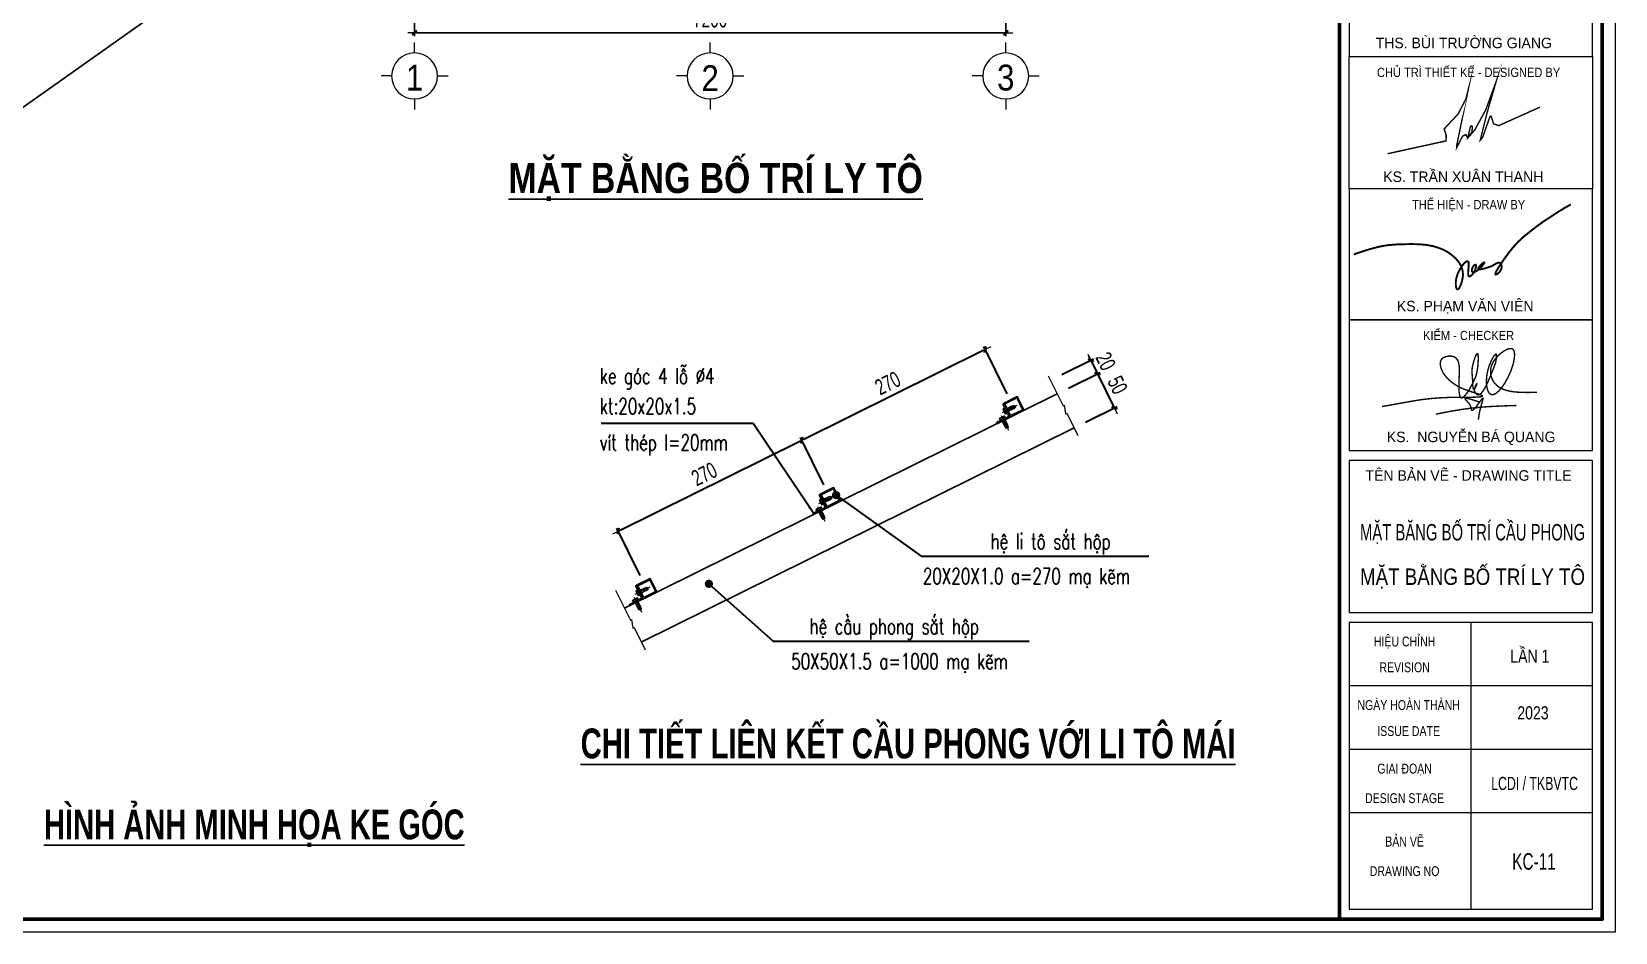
# Model space of a CAD drawing. Header units: millimetres. Extents: x -182770 to 489476, y -561170 to -280028.
# Drawn here: x 247589 to 266876, y -536349 to -525383 of the extents above; entities that cross this region are included whole.
import ezdxf
from ezdxf.enums import TextEntityAlignment as Align

# ---------------------------------------------------------------- set-up
doc = ezdxf.new("R2010")
doc.units = ezdxf.units.MM
doc.header["$MEASUREMENT"] = 0
doc.header["$PDMODE"] = 32
doc.linetypes.add('HIDDEN', pattern=[0.375, 0.25, -0.125])
doc.layers.get('Defpoints').update_dxf_attribs({"color": 1})
for name, color, linetype, lineweight in [('Dim', 252, 'Continuous', 13), ('Khungten_LCDI', 7, 'Continuous', 5), ('LC Dim', 8, 'Continuous', 18), ('LC Hatch', 252, 'Continuous', 9), ('LC ISO', 153, 'Continuous', 13), ('LC MANH DUT', 35, 'HIDDEN', 5), ('LC Net dam 1', 30, 'Continuous', 30), ('LC Net manh', 133, 'Continuous', 5), ('LC Net thay', 63, 'Continuous', 25), ('LC Text1', 3, 'Continuous', 20), ('LC Text2', 7, 'Continuous', 25)]:
    doc.layers.add(name, color=color, linetype=linetype, lineweight=lineweight)
doc.layers.add('KCS_Plotter', color=11, linetype='Continuous', plot=False)
doc.styles.add('HOATBIF', font='hoatbif.shx', dxfattribs={"width": 0.7})
doc.styles.add('Khungten', font='VHAVAN.TTF', dxfattribs={"width": 0.9, "height": 5000})
doc.styles.add('LC 1', font='VHAVANB.TTF')
doc.styles.add('LC 3', font='vnsimli.shx', dxfattribs={"width": 0.75})
doc.styles.add('LC3', font='VHARIALB.TTF', dxfattribs={"width": 0.8})
doc.styles.add('romans.shx', font='romans.shx', dxfattribs={"width": 0.7, "bigfont": 'vns.shx'})
doc.styles.add('Title', font='VHBLACK.TTF', dxfattribs={"width": 0.8})
doc.styles.add('VNAVANTH', font='VHAVANB.TTF', dxfattribs={"width": 0.6})
doc.dimstyles.new('1-100', dxfattribs={"dimscale": 100, "dimtxt": 2.5, "dimasz": 0.35, "dimexe": 0.5, "dimexo": 0, "dimgap": 0.8, "dimtad": 1, "dimdec": 0, "dimzin": 0, "dimdsep": 46, "dimtxsty": 'HOATBIF', "dimblk1": 'DOT', "dimblk2": 'DOT', "dimsah": 1, "dimcen": -1, "dimdle": 1, "dimclrd": 256, "dimclre": 256, "dimclrt": 4, "dimadec": 3, "dimazin": 2, "dimtfac": 0.333333, "dimtdec": 0, "dimtix": 1, "dimtmove": 2, "dimatfit": 3, "dimldrblk": 'DOT', "dimfxl": 1, "dimtvp": 0.833333, "dimtolj": 1, "dimtzin": 0, "dimarcsym": 0})
doc.dimstyles.new('Copy of 1-100 mat bang', dxfattribs={"dimscale": 130, "dimtxt": 2.5, "dimasz": 0.35, "dimexe": 0.5, "dimexo": 0, "dimgap": 0.8, "dimtad": 1, "dimdec": 0, "dimzin": 0, "dimdsep": 46, "dimtxsty": 'HOATBIF', "dimblk1": 'DOT', "dimblk2": 'DOT', "dimsah": 1, "dimcen": -1, "dimdle": 1, "dimclrd": 256, "dimclre": 256, "dimclrt": 4, "dimadec": 3, "dimazin": 2, "dimtfac": 0.333333, "dimtdec": 0, "dimtix": 1, "dimtmove": 2, "dimatfit": 3, "dimldrblk": 'DOT', "dimfxl": 1, "dimtvp": 0.833333, "dimtolj": 1, "dimtzin": 0, "dimarcsym": 0})
doc.dimstyles.new('D100X10', dxfattribs={"dimscale": 100, "dimtxt": 2.5, "dimasz": 1.2, "dimexe": 1, "dimexo": 0, "dimgap": 0.5, "dimtad": 1, "dimdec": 0, "dimlfac": 0.1, "dimzin": 0, "dimdsep": 46, "dimtxsty": 'romans.shx', "dimblk": 'ARCHTICK', "dimcen": 0.09, "dimdle": 1, "dimclrd": 8, "dimclre": 8, "dimclrt": 3, "dimadec": 0, "dimazin": 0, "dimtfac": 1, "dimtdec": 0, "dimtmove": 0, "dimatfit": 3, "dimfxl": 1, "dimtolj": 1, "dimtzin": 0, "dimarcsym": 0})
doc.dimstyles.new('DIM CHUAN', dxfattribs={"dimscale": 60, "dimtxt": 2.5, "dimasz": 0.35, "dimexe": 0.5, "dimexo": 0, "dimgap": 0.8, "dimtad": 1, "dimdec": 0, "dimzin": 0, "dimdsep": 46, "dimtxsty": 'HOATBIF', "dimblk1": 'DOT', "dimblk2": 'DOT', "dimsah": 1, "dimcen": -1, "dimdle": 1, "dimclrd": 256, "dimclre": 256, "dimclrt": 4, "dimadec": 3, "dimazin": 2, "dimtfac": 0.333333, "dimtdec": 0, "dimtix": 1, "dimtmove": 2, "dimatfit": 3, "dimldrblk": 'DOT', "dimfxl": 1, "dimtvp": 0.833333, "dimtolj": 1, "dimtzin": 0, "dimarcsym": 0})

# ---------------------------------------------------------------- blocks, each defined once
blk = doc.blocks.new('NGUYEN BA QUANG')
at = {"layer": 'LC ISO', "const_width": 54}
for points in [[(-3416, -557, -0.001023), (-2231, -345, -0.008385), (-1869, -289, -0.026114), (-905, -212, -0.007166), (-491, -205, 0.001773), (-49, -203, 0.009736), (200, -197, 0.025773), (331, -186, 0.054465), (383, -173, 0.09183), (397, -166, 0.386262), (399, -152, 0.129793), (379, -135, 0.036801), (321, -108, 0.016128), (184, -59, -0.006736), (-183, 62, -0.023924), (-416, 154, -0.046785), (-684, 310, -0.041509), (-918, 503, -0.092678), (-1136, 813, -0.077778), (-1199, 1035, -0.070106), (-1196, 1141, -0.201572), (-1106, 1286, -0.091887), (-982, 1343, -0.118851), (-732, 1351, -0.227561), (-543, 1208, -0.055716), (-508, 1121, -0.035741), (-487, 1019, -0.022757), (-478, 904, -0.018678), (-477, 714, 0.005361), (-493, 294, 0.022501), (-487, 25, 0.024956), (-474, -85, 0.051878), (-451, -169, 0.084004), (-427, -209, 0.302699), (-372, -224, 0.091028), (-331, -204, 0.045769), (-285, -164, 0.031407), (-218, -87, 0.026473), (-114, 66, 0.038878), (124, 530, 0.063388), (207, 831, 0.030377), (243, 1236, 0.019395), (241, 1350, 0.050857), (231, 1429, 0.089259), (221, 1451, 0.446193), (202, 1454, 0.08967), (185, 1438, 0.048315), (156, 1388, 0.024568), (114, 1288, 0.037087), (24, 971, 0.06811), (7, 722, 0.007404), (19, 571, -0.009821), (27, 442, 0.013775), (38, 214, 0.023991), (46, 154, 0.068642), (58, 113, 0.168495), (71, 99, 0.190472), (82, 99, 0.135753), (102, 116, 0.042547), (133, 165, 0.037247), (185, 280, 0.083462), (192, 310, 0.752396), (189, 311, 0.077103), (170, 286, 0.067778), (106, 135, 0.079642), (97, 52, 0.07615), (107, 12, 0.090818), (168, -77, 0.162992), (233, -111, 0.134535), (287, -101, 0.046135), (315, -85, 0.0589), (372, -33, 0.033446), (431, 44, 0.020493), (492, 142, 0.018931), (584, 325, 0.012315), (712, 617, 0.006262), (906, 1114)], [(906, 1114, 0.006821), (929, 1272, 0.011774), (937, 1340, 0.026266), (938, 1394, 0.052103), (935, 1423, 0.076783), (930, 1436, 0.163971), (923, 1442, 0.170042), (914, 1442, 0.080479), (902, 1436, 0.05585), (881, 1417, 0.031056), (847, 1375, 0.025203), (791, 1286, 0.116129), (556, 476, 0.061974), (575, 166, 0.045365), (610, 47, 0.070676), (660, -41, 0.091415), (710, -86, 0.146905), (783, -104, 0.068448), (833, -95, 0.049636), (885, -72, 0.053986), (978, -6, 0.029209), (1056, 69, 0.021304), (1134, 162, 0.025491), (1250, 329, 0.068873), (1561, 1027, 0.01773), (1596, 1171, 0.037697), (1624, 1368, 0.029037), (1623, 1453, 0.04288), (1613, 1525, 0.066726), (1590, 1583, 0.100495), (1556, 1623, 0.111871), (1508, 1644, 0.054631), (1469, 1647, 0.041179), (1426, 1643, 0.04561), (1355, 1623, 0.04967), (1225, 1558, 0.109429), (829, 1164, 0.05047), (753, 1012, 0.368126), (1079, 156, 0.040655), (1223, 90, 0.031441), (1383, 42, 0.023503), (1557, 9, 0.017084), (1742, -10, 0.011936), (1936, -19, 0.009133), (2206, -21, 0.002915), (2480, -16)], [(-1368, -847, -0.004051), (-800, -737, -0.026384), (342, -582, -0.006339), (726, -556, -0.004215), (1111, -537, -0.002629), (1689, -517)], [(274, -380, 0.002584), (99, -322, 0.004829), (-9, -289, 0.009549), (-104, -262, 0.02019), (-180, -245, 0.020391), (-210, -242, 0.037792), (-233, -241, 0.083891), (-249, -244, 0.129866), (-256, -250, 0.170647), (-258, -257, 0.074142), (-257, -264, 0.04333), (-253, -271, 0.038982), (-240, -290, 0.018381), (-209, -327, -0.006145), (-155, -388, -0.017161), (-112, -442, -0.029179), (-72, -502, -0.056277), (-39, -577, -0.025416), (-31, -610, -0.003247), (-24, -652, 0.033316), (-18, -677, 0.055631), (-12, -689, 0.087521), (-5, -698, 0.15828), (8, -703, 0.07777), (18, -702, 0.051495), (30, -698, 0.04838), (50, -685, 0.02792), (72, -667, 0.021215), (104, -635, 0.012757), (138, -596, 0.011354), (192, -528, 0.005945), (265, -430, -0.007904), (360, -301, -0.011483), (384, -270, -0.027823), (404, -249, -0.066961), (415, -240, -0.123545), (420, -238, -0.248584), (424, -240, -0.12084), (426, -246, -0.064597), (426, -260, -0.027008), (421, -289, -0.011306), (411, -326, -0.007085), (384, -419, 0.007773), (340, -569, 0.03162), (266, -923, 0.004795), (248, -1055)]]:
    blk.add_lwpolyline(points, format="xyb", dxfattribs=at)
blk = doc.blocks.new('lcdi fix')
at = {"layer": 'Defpoints', "lineweight": 0}
blk.add_lwpolyline([(-1200, -14850), (-1200, 14850), (40800, 14850), (40800, -14850)], close=True, dxfattribs=at)
at = {"layer": 'Khungten_LCDI', "color": 5, "lineweight": 60}
blk.add_line((36600, 14650), (36600, -14650), dxfattribs=at)
at = {"layer": 'Khungten_LCDI', "color": 5, "lineweight": 25}
blk.add_line((40600, -14650), (40600, 14650), dxfattribs=at)
at = {"layer": 'Khungten_LCDI', "color": 9, "lineweight": 15}
for p, q in [((38600, -10133), (38600, -14500)), ((40450, -11100), (36750, -11100)), ((40450, -12067), (36750, -12067)), ((40450, -13033), (36750, -13033))]:
    blk.add_line(p, q, dxfattribs=at)
at = {"layer": 'Khungten_LCDI', "color": 5, "lineweight": 60}
blk.add_lwpolyline([(0, -14650), (0, 14650), (40600, 14650), (40600, -14650)], close=True, dxfattribs=at)
at = {"layer": 'Khungten_LCDI', "color": 9, "lineweight": 15}
for points in [[(36750, -1522), (40450, -1522), (40450, 446), (36750, 446)], [(36750, -1522), (40450, -1522), (40450, -3535), (36750, -3535)], [(36750, -5526), (40450, -5526), (40450, -3535), (36750, -3535)], [(36750, -7517), (40450, -7517), (40450, -5526), (36750, -5526)], [(36750, -9983), (40450, -9983), (40450, -7667), (36750, -7667)], [(36750, -14500), (40450, -14500), (40450, -10133), (36750, -10133)]]:
    blk.add_lwpolyline(points, close=True, dxfattribs=at)
at = {"layer": 'LC ISO', "const_width": 21.6}
for points in [[(38223, -2819), (38225, -2715), (38194, -2623), (38407, -2395), (38524, -2170), (38559, -2033), (38386, -2871), (38384, -2907), (38424, -2831), (38475, -2733), (38525, -2708), (38553, -2761), (38616, -2673), (38625, -2590), (38611, -2575), (38594, -2590), (38553, -2761), (38659, -2641), (38828, -2331), (38987, -1897), (38850, -2368), (38749, -2773), (38744, -2793), (38781, -2750), (38891, -2436), (38910, -2429), (38947, -2545), (39023, -2573), (39655, -2290)], [(37333, -3000), (38223, -2805)]]:
    blk.add_lwpolyline(points, dxfattribs=at)
at = {"layer": 'LC ISO', "const_width": 29.4}
blk.add_lwpolyline([(36820, -4532, -0.005589), (36989, -4475, -0.022453), (37203, -4416, -0.038343), (37420, -4384, -0.012299), (37598, -4377, -0.014061), (37778, -4377, -0.032435), (37955, -4393, -0.065887), (38169, -4456, -0.127402), (38414, -4647, -0.217203), (38474, -4901, -0.056046), (38441, -5010, -0.054981), (38419, -5051, -0.074917), (38408, -5062, -0.192631), (38398, -5066, -0.190426), (38389, -5060, -0.079856), (38381, -5046, -0.067464), (38372, -5000, -0.089823), (38386, -4872, -0.10427), (38491, -4676, -0.05658), (38522, -4647, -0.102761), (38543, -4637, -0.411767), (38565, -4649, -0.072182), (38568, -4664, -0.042063), (38568, -4712, 0.006515), (38560, -4797, 0.050846), (38561, -4843, 0.084642), (38565, -4859, 0.316888), (38580, -4867, 0.10557), (38595, -4862, 0.079173), (38621, -4840, 0.148897), (38679, -4718, 0.074472), (38679, -4697, 0.295229), (38672, -4687, 0.15701), (38666, -4688, 0.097298), (38650, -4700, 0.165018), (38616, -4769, 0.085117), (38617, -4789, 0.384735), (38637, -4804, 0.083003), (38655, -4801, 0.044183), (38675, -4792, 0.048448), (38722, -4759, 0.055197), (38788, -4688, 0.06223), (38806, -4659, 0.356145), (38806, -4653, 0.296448), (38800, -4654, 0.057996), (38762, -4684, 0.048541), (38723, -4728, 0.086608), (38714, -4746, 0.314867), (38717, -4757, 0.149234), (38731, -4761, 0.047589), (38753, -4759, 0.030742), (38810, -4746, 0.010919), (38888, -4722, 0.058476), (38947, -4694, -0.021304), (38991, -4669, -0.046344), (39013, -4660, -0.096698), (39032, -4658, -0.153723), (39049, -4665, -0.103714), (39061, -4682, -0.235546), (39057, -4769, -0.124446), (39000, -4831, -0.115248), (38981, -4839, -0.439421), (38974, -4834, -0.101123), (38974, -4824, -0.053735), (38987, -4792, -0.025453), (39029, -4720, -0.033469), (39248, -4420, -0.059013), (39491, -4194, -0.0344), (39818, -3959, -0.023249), (40123, -3771)], format="xyb", dxfattribs=at)
at = {"layer": 'LC Net dam 1', "xscale": 0.4, "yscale": 0.4, "zscale": 0.4}
blk.add_blockref('NGUYEN BA QUANG', (38616, -6625), dxfattribs=at)
at = {"color": 7}
for s, style, p in [('ths. bïi tr\xadêng giang', 'VNAVANTH', (38493, -1394)), ('ks. TRÇN XU¢N THANH ', 'VNAVANTH', (38515, -3430)), ('ks. PH¹M V¡N VI£N', 'VNAVANTH', (38515, -5399)), ('ks.  NGUYÔN B¸ QUANG', 'VNAVANTH', (38605, -7390)), ('tªn b¶n vÏ - drawing title', 'Khungten', (38566, -7977))]:
    blk.add_text(s, height=160, dxfattribs=dict(at, style=style)).set_placement(p, align=Align.CENTER)
for s, height, style, width, p in [('chñ tr× thiÕt kÕ - designed by', 140, 'Khungten', 0.9, (38566, -1832)), ('thÓ hiÖn - draw by', 140, 'Khungten', 0.9, (38566, -3845)), ('kiÓm - checker', 140, 'Khungten', 0.9, (38566, -5836)), ('hiÖu chØnh', 150, 'Khungten', 0.8, (37592, -10499)), ('revision', 150, 'Khungten', 0.8, (37592, -10891)), ('ngµy hoµn thµnh', 150, 'Khungten', 0.8, (37654, -11466)), ('issue date', 150, 'Khungten', 0.8, (37654, -11862)), ('giai ®o¹n', 150, 'Khungten', 0.8, (37592, -12433)), ('lcdi / tkBVTC', 200, 'Title', 0.7, (39571, -12684)), ('design stage', 150, 'Khungten', 0.8, (37592, -12883)), ('b¶n vÏ', 150, 'Khungten', 0.8, (37592, -13544)), ('drawing nO', 150, 'Khungten', 0.8, (37592, -13994))]:
    blk.add_text(s, height=height, dxfattribs=dict(at, style=style, width=width)).set_placement(p, align=Align.CENTER)
at = {"color": 7, "style": 'Khungten', "width": 0.8}
for tag, p in [('REVISION', (39499, -10746)), ('NGAYHT', (39546, -11609))]:
    blk.add_attdef(tag, text='', height=200, dxfattribs=at).set_placement(p, align=Align.CENTER)
at = {"layer": 'LC Text1', "color": 3, "style": 'LC 1', "width": 1.834006}
for tag, p, p2 in [('TENBANVE1', (36913, -8886), (40339, -8886)), ('TENBANVE2', (36913, -9562), (40339, -9562))]:
    blk.add_attdef(tag, text='', height=250, dxfattribs=at).set_placement(p, p2, align=Align.FIT)
at = {"layer": 'LC Text1', "style": 'Title', "width": 0.7}
blk.add_attdef('SOBANVE', text='', height=250, dxfattribs=at).set_placement((39562, -13896), align=Align.CENTER)
blk = doc.blocks.new('TIEUDE1')
at = {"layer": 'LC Text2', "color": 7, "style": 'LC 1'}
blk.add_attdef('TIªU§Ò', text='', height=5, dxfattribs=at).set_placement((0, 0), align=Align.BOTTOM_CENTER)
blk.add_attdef('TL', text='', height=3, dxfattribs=at).set_placement((0, -2), align=Align.TOP_CENTER)
blk = doc.blocks.new('DOT')
at = {"layer": 'LC Dim'}
blk.add_line((-3, 0), (3, 0), dxfattribs=at)
at = {"layer": 'LC Dim', "color": 4}
blk.add_line((-1, -1), (1, 1), dxfattribs=at)
blk.add_lwpolyline([(0.5, 1), (-1, -0.5), (-0.5, -1), (1, 0.5)], close=True, dxfattribs=at)
blk = doc.blocks.new('*D996')
at = {"layer": 'Defpoints', "color": 0, "ltscale": 2, "transparency": 16777216}
for p in [(252253, -523782), (259453, -523782), (252253, -525396)]:
    blk.add_point(p, dxfattribs=at)
at = {"layer": 'LC Dim', "lineweight": -2, "ltscale": 2, "transparency": 16777216}
for p, q in [((252253, -523782), (252253, -525436)), ((259453, -523782), (259453, -525436)), ((259425, -525396), (252281, -525396))]:
    blk.add_line(p, q, dxfattribs=at)
at = {"layer": 'LC Dim', "lineweight": -2, "ltscale": 2, "transparency": 16777216, "xscale": 28, "yscale": 28, "zscale": 28, "rotation": 180}
blk.add_blockref('DOT', (252253, -525396), dxfattribs=at)
at = {"layer": 'LC Dim', "lineweight": -2, "ltscale": 2, "transparency": 16777216, "xscale": 28, "yscale": 28, "zscale": 28}
blk.add_blockref('DOT', (259453, -525396), dxfattribs=at)
at = {"layer": 'LC Dim', "color": 4, "ltscale": 2, "transparency": 16777216, "insert": (255853, -525232), "char_height": 200, "attachment_point": 5, "style": 'HOATBIF'}
blk.add_mtext('\\A1;7200', dxfattribs=at)
blk = doc.blocks.new('_Dot')
at = {"color": 0, "linetype": 'ByBlock', "lineweight": -2}
blk.add_line((-0.5, 0), (-1, 0), dxfattribs=at)
at = {"color": 0, "linetype": 'ByBlock', "const_width": 0.5}
blk.add_lwpolyline([(-0.25, 0, 1), (0.25, 0, 1)], format="xyb", close=True, dxfattribs=at)
blk = doc.blocks.new('TTRUC')
at = {"layer": 'LC ISO'}
for p, q in [((0, 6.95), (0, 10.13)), ((-6.95, 0), (-10.13, 0)), ((6.95, 0), (10.13, 0)), ((0, -6.95), (0, -10.13))]:
    blk.add_line(p, q, dxfattribs=at)
at = {"layer": 'LC Net manh'}
blk.add_circle((0, 0), 6.95, dxfattribs=at)
blk = doc.blocks.new('*D721')
at = {"layer": 'Defpoints', "color": 0, "transparency": 16777216}
for p in [(278554, -467017), (278903, -467720), (276001, -469158)]:
    blk.add_point(p, dxfattribs=at)
at = {"layer": 'Dim', "lineweight": -2, "transparency": 16777216}
for p, q in [((275683, -468438), (278523, -467032)), ((278903, -467720), (278532, -466972)), ((276001, -469158), (275630, -468409))]:
    blk.add_line(p, q, dxfattribs=at)
at = {"layer": 'Dim', "lineweight": -2, "transparency": 16777216, "xscale": 35, "yscale": 35, "zscale": 35}
for p, rotation in [((278554, -467017), 26.34496604125285), ((275652, -468454), 206.3449660412528)]:
    blk.add_blockref('DOT', p, dxfattribs=dict(at, rotation=rotation))
at = {"layer": 'Dim', "color": 4, "transparency": 16777216, "insert": (277012, -467552), "char_height": 250, "attachment_point": 5, "rotation": 26.345, "style": 'HOATBIF'}
blk.add_mtext('\\A1;270', dxfattribs=at)
blk = doc.blocks.new('*D722')
at = {"layer": 'Defpoints', "color": 0, "transparency": 16777216}
for p in [(279765, -467414), (279872, -467629), (280329, -467403)]:
    blk.add_point(p, dxfattribs=at)
at = {"layer": 'Dim', "lineweight": -2, "transparency": 16777216}
for p, q in [((280207, -467157), (280191, -467125)), ((279765, -467414), (280267, -467166)), ((279872, -467629), (280373, -467381)), ((280222, -467188), (280329, -467403)), ((280344, -467435), (280360, -467466))]:
    blk.add_line(p, q, dxfattribs=at)
at = {"layer": 'Dim', "lineweight": -2, "transparency": 16777216, "xscale": 35, "yscale": 35, "zscale": 35}
for p, rotation in [((280222, -467188), 296.3449660375244), ((280329, -467403), 116.3449660375244)]:
    blk.add_blockref('DOT', p, dxfattribs=dict(at, rotation=rotation))
at = {"layer": 'Dim', "color": 4, "transparency": 16777216, "insert": (280459, -467205), "char_height": 250, "attachment_point": 5, "rotation": 296.345, "style": 'HOATBIF'}
blk.add_mtext('\\A1;20', dxfattribs=at)
blk = doc.blocks.new('*D723')
at = {"layer": 'Defpoints', "color": 0, "ltscale": 2, "transparency": 16777216}
for p in [(279872, -467629), (280595, -467941), (280138, -468167)]:
    blk.add_point(p, dxfattribs=at)
at = {"layer": 'Dim', "lineweight": -2, "ltscale": 2, "transparency": 16777216}
for p, q in [((279872, -467629), (280373, -467381)), ((280344, -467435), (280579, -467909)), ((280138, -468167), (280640, -467919))]:
    blk.add_line(p, q, dxfattribs=at)
at = {"layer": 'Dim', "lineweight": -2, "ltscale": 2, "transparency": 16777216, "xscale": 35, "yscale": 35, "zscale": 35}
for p, rotation in [((280329, -467403), 116.3449660367788), ((280595, -467941), 296.3449660367788)]:
    blk.add_blockref('DOT', p, dxfattribs=dict(at, rotation=rotation))
at = {"layer": 'Dim', "color": 4, "ltscale": 2, "transparency": 16777216, "insert": (280646, -467581), "char_height": 250, "attachment_point": 5, "rotation": 296.345, "style": 'HOATBIF'}
blk.add_mtext('\\A1;50', dxfattribs=at)
blk = doc.blocks.new('*D724')
at = {"layer": 'Defpoints', "color": 0, "transparency": 16777216}
for p in [(275652, -468454), (276001, -469158), (273098, -470595)]:
    blk.add_point(p, dxfattribs=at)
at = {"layer": 'Dim', "lineweight": -2, "transparency": 16777216}
for p, q in [((272781, -469876), (275621, -468470)), ((276001, -469158), (275630, -468409)), ((273098, -470595), (272728, -469846))]:
    blk.add_line(p, q, dxfattribs=at)
at = {"layer": 'Dim', "lineweight": -2, "transparency": 16777216, "xscale": 35, "yscale": 35, "zscale": 35}
for p, rotation in [((275652, -468454), 26.34496604125285), ((272750, -469891), 206.3449660412528)]:
    blk.add_blockref('DOT', p, dxfattribs=dict(at, rotation=rotation))
at = {"layer": 'Dim', "color": 4, "transparency": 16777216, "insert": (274110, -468989), "char_height": 250, "attachment_point": 5, "rotation": 26.345, "style": 'HOATBIF'}
blk.add_mtext('\\A1;270', dxfattribs=at)
blk = doc.blocks.new('_ArchTick')
at = {"color": 0, "linetype": 'ByBlock', "const_width": 0.15}
blk.add_lwpolyline([(-0.5, -0.5), (0.5, 0.5)], dxfattribs=at)
blk = doc.blocks.new('VIT M5')
at = {"layer": 'LC Hatch'}
for p, q in [((-2.8, 0.6), (-3.3, 0.6)), ((-3.3, 0.6), (-3.3, 0)), ((-3.3, 0), (-1.6, 0)), ((-2.8, 0.6), (-2.8, 2.2)), ((2.8, 0.6), (-2.8, 0.6)), ((2.1, 2.4), (-2.1, 2.4)), ((-1.6, 0), (1.6, 0)), ((-1.6, 0), (-1.6, -7)), ((-1.4, 0.6), (-1.4, 2.2)), ((-1.2, 0), (-1.2, -9.1)), ((0, 4.3), (0, -12)), ((1.4, 0.6), (1.4, 2.2)), ((1.6, 0), (1.6, -7)), ((1.6, 0), (3.3, 0)), ((2.8, 0.6), (2.8, 2.2)), ((2.8, 0.6), (3.3, 0.6)), ((3.3, 0.6), (3.3, 0)), ((-1.6, -7), (-1.1, -9.5)), ((-1.2, -9.1), (1.2, -9.1)), ((-1.1, -9.5), (1.1, -9.5)), ((1.6, -7), (1.1, -9.5)), ((1.2, 0), (1.2, -9.1))]:
    blk.add_line(p, q, dxfattribs=at)
at = {"layer": 'LC Hatch', "extrusion": (0, 0, -1)}
for centre, radius, start, end in [((2.1, 1.3), 1.12, 52.1211, 90), ((2.1, 1.3), 1.12, 90, 127.8789), ((0, -1.7), 4.14, 70.5288, 109.4712), ((-2.1, 1.3), 1.12, 52.1211, 90), ((-2.1, 1.3), 1.12, 90, 127.8789)]:
    blk.add_arc(centre, radius, start, end, dxfattribs=at)
blk = doc.blocks.new('vzx')
at = {"layer": 'LC MANH DUT', "ltscale": 800}
for points in [[(6970.4, 5514.3), (6787.6, 5423.8), (6697.1, 5606.6), (6879.9, 5697.1)], [(4067, 4076.5), (3884.1, 3986), (3793.6, 4168.8), (3976.4, 4259.3)], [(1164.7, 2639.3), (981.9, 2548.8), (891.4, 2731.6), (1074.2, 2822.1)]]:
    blk.add_lwpolyline(points, close=True, dxfattribs=at)
at = {"layer": 'LC Net manh', "ltscale": 2}
for points in [[(7379.3, 6051), (7613.9, 5577.3), (7632.5, 5586.4), (7653.4, 5449), (7672.7, 5458.5), (7846.8, 5107)], [(535.8, 2662), (770.4, 2188.3), (789, 2197.5), (809.9, 2060), (829.2, 2069.6), (1003.3, 1718)]]:
    blk.add_lwpolyline(points, dxfattribs=at)
at = {"layer": 'LC Net thay'}
for p, q in [((674.3, 2376.3), (7520.2, 5766.5)), ((940.6, 1838.7), (7786.5, 5228.8))]:
    blk.add_line(p, q, dxfattribs=at)
at = {"layer": 'LC Net thay', "ltscale": 2}
for points in [[(6673, 5614.7), (6779.5, 5399.7), (6564.4, 5293.2), (6563.2, 5295.7, -0.4142136), (6569.8, 5314.5), (6744.3, 5401.5, 0.4142136), (6750.9, 5420.3), (6663.8, 5594.8, -0.4142136), (6670.4, 5613.5)], [(3769.5, 4176.9), (3876, 3961.8), (3660.9, 3855.3), (3659.7, 3857.9, -0.4142136), (3666.3, 3876.6), (3840.8, 3963.7, 0.4142136), (3847.4, 3982.5), (3760.4, 4156.9, -0.4142136), (3767, 4175.7)], [(867.3, 2739.7), (973.8, 2524.6), (758.7, 2418.1), (757.5, 2420.7, -0.4142136), (764.1, 2439.4), (938.6, 2526.5, 0.4142136), (945.2, 2545.3), (858.1, 2719.7, -0.4142136), (864.7, 2738.5)]]:
    blk.add_lwpolyline(points, format="xyb", close=True, dxfattribs=at)
at = {"layer": 'LC Net thay'}
for points in [[(6994.6, 5506.2), (6779.5, 5399.7), (6673, 5614.7), (6888.1, 5721.2)], [(4091.1, 4068.3), (3876, 3961.8), (3769.5, 4176.9), (3984.6, 4283.4)], [(1188.9, 2631.1), (973.8, 2524.6), (867.3, 2739.7), (1082.4, 2846.2)]]:
    blk.add_lwpolyline(points, close=True, dxfattribs=at)
at = {"xscale": -16, "yscale": 16, "zscale": 16}
for p, rotation in [((6714.3, 5501.2), 116.202581892405), ((6664.3, 5361.8), 26.20258189240501), ((3760.8, 3924), 26.20258189240501), ((3810.8, 4063.4), 116.202581892405), ((908.6, 2626.2), 116.202581892405), ((858.6, 2486.8), 26.20258189240501)]:
    blk.add_blockref('VIT M5', p, dxfattribs=dict(at, rotation=rotation))
at = {"layer": 'LC Text2'}
ref = blk.add_blockref('TIEUDE1', (5162.3, -141.6), dxfattribs=dict(at, xscale=95.99999751017147, yscale=95.99999751017147, zscale=95.99999751017147))
ref.add_attrib('TIªU§Ò', '%%uchi tiÕt liªn kÕt cÇu phong víi li t« m¸i', dxfattribs={"color": 7, "height": 472.744, "style": 'LC3', "width": 0.7}).set_placement((5162.3, -141.6), align=Align.BOTTOM_CENTER)
at = {"layer": 'LC Text1', "color": 3, "style": 'LC 3', "width": 0.7}
for s, p in [('ke gãc 4 lç %%C4', (287.2, 5922.8)), ('kt:20x20x1.5', (287.2, 5444.8)), ('vÝt thÐp l=20mm', (287.2, 4871.3)), ('hÖ li t« s¾t hép', (6468.4, 3307.5)), ('20X20X1.0 a=270 m¹ kÏm', (5396, 2756.7)), ('hÖ cÇu phong s¾t hép', (3605.3, 1964.5)), ('50X50X1.5 a=1000 m¹ kÏm', (3314.3, 1411.5))]:
    blk.add_text(s, height=250, dxfattribs=at).set_placement(p)
at = {"layer": 'Dim'}
for base, p1, p2, picture, middle in [((6382.7, 6468.2), (3828.9, 4327.3), (6731.1, 5764.5), '*D721', (4840.6, 5933.3)), ((3480.4, 5031), (926.7, 2890.1), (3828.9, 4327.3), '*D724', (1938.4, 4496.1))]:
    dim = blk.add_linear_dim(base=base, p1=p1, p2=p2, angle=206.34497, dimstyle='1-100', override={"dimlfac": 0.083333}, dxfattribs=at)
    dim.commit()
    dim.dimension.update_dxf_attribs({"geometry": picture, "text_midpoint": middle, "insert": (-272171.6, 473485)})
dim = blk.add_aligned_dim(p1=(7593.8, 6070.7), p2=(7700.3, 5855.6), distance=509.7, dimstyle='1-100', override={"dimlfac": 0.083333}, dxfattribs=at)
dim.commit()
dim.dimension.update_dxf_attribs({"geometry": '*D722', "text_midpoint": (8287.5, 6280.4), "insert": (-272171.6, 473485)})
at = {"layer": 'Dim', "ltscale": 2}
dim = blk.add_linear_dim(base=(8423.3, 5544.2), p1=(7700.3, 5855.6), p2=(7966.5, 5318), angle=116.34497, dimstyle='1-100', override={"dimlfac": 0.083333}, dxfattribs=at)
dim.commit()
dim.dimension.update_dxf_attribs({"geometry": '*D723', "text_midpoint": (8473.9, 5904), "insert": (-272171.6, 473485)})
for points in [[(4023.6, 4164), (5369, 3197.4), (8967, 3197.4)], [(2011.6, 2760.2), (3026.5, 1852.2), (7076.4, 1852.2)]]:
    blk.add_leader(points, dimstyle='Copy of 1-100 mat bang', override={"dimasz": 1, "dimtad": 0, "dimfxl": 2, "dimarcsym": 1}, dxfattribs=at)
at = {"layer": 'LC Dim'}
blk.add_leader([(3666.3, 3876.6), (2711.9, 5293.5), (309.6, 5293.5)], dimstyle='D100X10', dxfattribs=at)

msp = doc.modelspace()

# ---------------------------------------------------------------- linework, layer by layer
at = {"layer": 'KCS_Plotter', "ltscale": 250}
msp.add_line((233276.1, -536348.8), (266876.1, -512588.8), dxfattribs=at)

# ---------------------------------------------------------------- block references
at = {"layer": 'LC ISO', "xscale": -40.31376784078886, "yscale": 40.31376784078886, "zscale": 40.31376784078886, "rotation": 180.0000000000055}
for p in [(252252.5, -525922.2), (255852.5, -525922.2), (259452.5, -525922.2)]:
    msp.add_blockref('TTRUC', p, dxfattribs=at)
at = {"layer": 'LC Net dam 1', "xscale": 0.77, "yscale": 0.77, "zscale": 0.77}
msp.add_blockref('vzx', (254288.3, -534231.4), dxfattribs=at)
at = {"layer": 'LC Net thay'}
ref = msp.add_blockref('lcdi fix', (234236.1, -524468.8), dxfattribs=dict(at, xscale=0.8, yscale=0.8, zscale=0.8))
ref.add_attrib('TENBANVE2', 'MÆT B»NG Bè TRÝ LY T¤', dxfattribs={"layer": 'LC Text1', "height": 200, "style": 'Title', "width": 0.731481}).set_placement((263766.2, -532118.8), (266507.4, -532118.8), align=Align.FIT)
ref.add_attrib('NGAYHT', '2023', dxfattribs={"layer": 'LC Text1', "height": 160, "style": 'Khungten', "width": 0.8}).set_placement((265873, -533756.3), align=Align.CENTER)
ref.add_attrib('REVISION', 'lÇn 1', dxfattribs={"layer": 'LC Text1', "height": 160, "style": 'Khungten', "width": 0.8}).set_placement((265835.1, -533065.8), align=Align.CENTER)
ref.add_attrib('SOBANVE', 'kc-11', dxfattribs={"layer": 'LC Text1', "height": 200, "style": 'Title', "width": 0.7}).set_placement((265885.7, -535585.7), align=Align.CENTER)
ref.add_attrib('TENBANVE1', 'mÆt b¨ng bè trÝ CÇU PHONG', dxfattribs={"layer": 'LC Text1', "height": 200, "style": 'Title', "width": 0.579613}).set_placement((263766.2, -531577.4), (266507.4, -531577.4), align=Align.FIT)
at = {"layer": 'LC Text2'}
ref = msp.add_blockref('TIEUDE1', (255919.2, -527458.2), dxfattribs=dict(at, xscale=74.6666647301351, yscale=74.6666647301351, zscale=74.6666647301351))
ref.add_attrib('TIªU§Ò', '%%UmÆt b»ng bè trÝ ly t«', dxfattribs={"color": 7, "height": 367.69, "style": 'LC3', "width": 0.8}).set_placement((255919.2, -527458.2), align=Align.BOTTOM_CENTER)
ref = msp.add_blockref('TIEUDE1', (250300.8, -535325.3), dxfattribs=dict(at, xscale=73.66, yscale=73.66, zscale=73.66))
ref.add_attrib('TIªU§Ò', '%%uh×nh ¶nh minh häa ke gãc', dxfattribs={"color": 7, "height": 362.732, "style": 'LC3', "width": 0.7}).set_placement((250300.8, -535325.3), align=Align.BOTTOM_CENTER)

# ---------------------------------------------------------------- texts
at = {"layer": 'LC Text1', "ltscale": 0.2, "style": 'LC 1', "width": 0.9}
for s, p in [('1', (252252.5, -526195.5)), ('2', (255852.5, -526201.6)), ('3', (259452.5, -526193.8))]:
    msp.add_text(s, height=315.7, dxfattribs=at).set_placement(p, align=Align.BOTTOM_CENTER)

# ---------------------------------------------------------------- dimensions: what is measured, and where the dimension line sits
at = {"layer": 'LC Dim', "ltscale": 2}
dim = msp.add_linear_dim(base=(252252.5, -525396.2), p1=(259452.5, -523782.3), p2=(252252.5, -523782.3), dimstyle='DIM CHUAN', override={"dimscale": 80}, dxfattribs=at)
dim.commit()
dim.dimension.update_dxf_attribs({"geometry": '*D996', "text_midpoint": (255852.5, -525232.2)})

doc.saveas('drawing.dxf')
